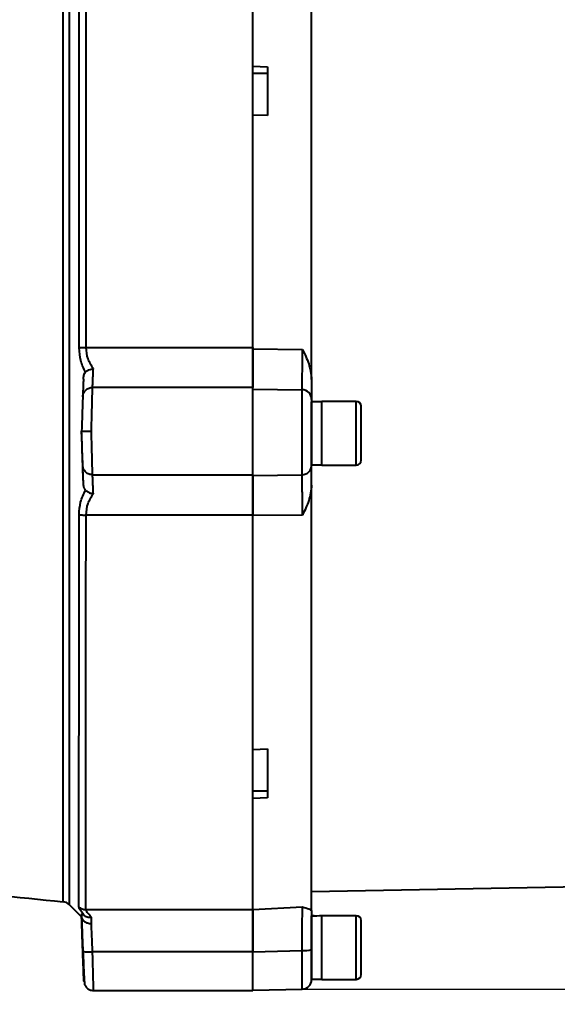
# Model space of a CAD drawing. Header units: millimetres. Extents: x 2687 to 4367, y 1046 to 2234.
# Drawn here: x 4036.5 to 4146.4, y 1858.5 to 2056.8 of the extents above; entities that cross this region are included whole.
import ezdxf

# ---------------------------------------------------------------- set-up
doc = ezdxf.new("R2010")
doc.units = ezdxf.units.MM
doc.layers.add('AM_5', color=3, linetype='Continuous', lineweight=25)
doc.styles.add('SLDTEXTSTYLE1', font='txt.shx', dxfattribs={"width": 0.7, "bigfont": 'gbcbig.shx'})
doc.dimstyles.new('SLDDIMSTYLE12$0', dxfattribs={"dimtxt": 12, "dimasz": 10, "dimexe": 0, "dimexo": 0.0625, "dimgap": 0.875, "dimtad": 1, "dimdec": 1, "dimlfac": 1.8, "dimrnd": 1e-09, "dimzin": 12, "dimdsep": 46, "dimtxsty": 'SLDTEXTSTYLE1', "dimcen": 0.09, "dimdle": 8.16, "dimclrd": 3, "dimclre": 3, "dimadec": 0, "dimazin": 3, "dimtfac": 1, "dimtdec": 1, "dimtofl": 0, "dimtmove": 0, "dimatfit": 3, "dimfxl": 0, "dimfrac": 2, "dimtolj": 1, "dimlwd": 5, "dimlwe": 5, "dimarcsym": 0})

# ---------------------------------------------------------------- blocks, each defined once
blk = doc.blocks.new('*D19')
at = {"layer": 'AM_5', "color": 3, "lineweight": 5, "transparency": 16777216}
blk.add_line((4094.31, 2086.22), (4289.73, 2086.22), dxfattribs=at)
at = {"layer": 'AM_5', "color": 3, "linetype": 'Continuous', "lineweight": 5, "transparency": 16777216}
for p, q in [((4289.73, 2076.22), (4289.73, 1868.79)), ((4094.31, 1858.79), (4289.73, 1858.79))]:
    blk.add_line(p, q, dxfattribs=at)
at = {"layer": 'AM_5', "color": 3, "transparency": 16777216}
for points in [[(4288.06, 2076.22), (4291.39, 2076.22), (4289.73, 2086.22)], [(4288.06, 1868.79), (4291.39, 1868.79), (4289.73, 1858.79)]]:
    blk.add_solid(points, dxfattribs=at)
at = {"layer": 'Defpoints', "color": 0, "transparency": 16777216}
for p in [(4094.24, 2086.22), (4094.24, 1858.79), (4289.73, 1858.79)]:
    blk.add_point(p, dxfattribs=at)
at = {"layer": 'AM_5', "color": 0, "transparency": 16777216, "insert": (4282.85, 1972.51), "char_height": 12, "attachment_point": 5, "rotation": 90, "style": 'SLDTEXTSTYLE1'}
blk.add_mtext('\\A1;230', dxfattribs=at)

msp = doc.modelspace()

# ---------------------------------------------------------------- linework, layer by layer
at = {"color": 7, "linetype": 'Continuous', "lineweight": 25}
for p, q in [((4084.209, 2047.257), (4087.209, 2047.145)), ((4087.209, 2045.722), (4084.209, 2045.722)), ((4087.209, 2037.15), (4084.209, 2037.261)), ((4050.128, 1989.839), (4084.208, 1989.839)), ((4084.208, 1989.535), (4094.313, 1989.416)), ((4084.208, 1981.665), (4051.452, 1981.665)), ((4084.208, 1981.333), (4094.243, 1981.184)), ((4094.243, 1963.831), (4094.243, 1981.184)), ((4098.308, 1978.742), (4096.208, 1978.742)), ((4096.208, 1965.862), (4096.208, 1978.742)), ((4105.308, 1978.802), (4098.308, 1978.802)), ((4098.308, 1965.802), (4098.308, 1978.802)), ((4098.308, 1965.862), (4098.308, 1978.742)), ((4105.308, 1965.802), (4105.308, 1978.802)), ((4049.208, 1972.747), (4049.208, 1972.719)), ((4096.208, 1965.862), (4098.308, 1965.862)), ((4098.308, 1965.802), (4105.308, 1965.802)), ((4051.452, 1963.804), (4084.208, 1963.804)), ((4084.208, 1963.682), (4094.243, 1963.831)), ((4084.208, 1955.592), (4050.114, 1955.592)), ((4094.313, 1955.599), (4084.208, 1955.479)), ((4084.208, 1907.753), (4087.208, 1907.865)), ((4087.208, 1897.87), (4084.208, 1897.758)), ((4084.325, 1899.293), (4087.208, 1899.293)), ((4096.208, 1878.767), (4225.734, 1881.027)), ((4045.46, 1876.651), (4045.46, 1876.651)), ((4046.682, 1876.078), (4049.213, 1873.544)), ((4046.686, 1876.074), (4049.208, 1873.55)), ((4046.686, 1876.074), (4046.687, 1876.073)), ((4049.208, 1874.178), (4049.208, 1873.575)), ((4050.079, 1875.036), (4084.208, 1875.036)), ((4084.208, 1875.088), (4094.312, 1875.604)), ((4105.308, 1873.802), (4098.308, 1873.802)), ((4098.308, 1867.302), (4098.308, 1873.802)), ((4105.308, 1867.302), (4105.308, 1873.802)), ((4049.208, 1873.554), (4049.208, 1873.575)), ((4049.208, 1873.531), (4049.208, 1873.551)), ((4049.208, 1873.55), (4049.208, 1873.55)), ((4049.208, 1873.55), (4049.208, 1873.55)), ((4049.208, 1873.524), (4049.208, 1873.531)), ((4096.208, 1873.627), (4096.208, 1873.742)), ((4096.208, 1860.862), (4096.208, 1873.627)), ((4098.308, 1860.862), (4098.308, 1873.74)), ((4049.452, 1866.584), (4049.519, 1866.544)), ((4084.208, 1866.41), (4051.45, 1866.41)), ((4084.208, 1866.437), (4094.243, 1866.687)), ((4094.243, 1858.792), (4094.243, 1866.687)), ((4098.308, 1860.802), (4098.308, 1867.302)), ((4105.308, 1860.802), (4105.308, 1867.302)), ((4096.208, 1860.862), (4098.308, 1860.862)), ((4098.308, 1860.802), (4105.308, 1860.802)), ((4051.664, 1858.508), (4084.208, 1858.508)), ((4084.208, 1858.617), (4094.243, 1858.792))]:
    msp.add_line(p, q, dxfattribs=at)
at = {"color": 7, "linetype": 'Continuous', "lineweight": 25, "flags": 128}
msp.add_lwpolyline([(4051.208, 1872.206), (4051.208, 1872.386), (4051.208, 1872.56), (4051.208, 1872.73), (4051.208, 1872.895), (4051.208, 1873.055), (4051.208, 1873.209), (4051.208, 1873.359), (4051.208, 1873.503)], dxfattribs=at)
at = {"color": 7, "linetype": 'Continuous', "lineweight": 25}
for centre, radius, start, end in [((4094.213, 1979.189), 1.995, 0.12453, 89.12989), ((4105.308, 1977.802), 1, 359.99969, 89.99969), ((4094.213, 1965.826), 1.995, 270.86948, 359.87485), ((4105.308, 1966.802), 1, 269.99969, 359.99969), ((4107.031, 2530.656), 656.897, 259.692209, 264.621686), ((4045.272, 1874.66), 2, 45.01628, 84.62182), ((4045.272, 1874.659), 2, 44.96902, 84.62197), ((4105.308, 1872.802), 1, 359.99969, 89.99969), ((4094.724, 1872.015), 5.35, 264.84135, 286.10349), ((4094.208, 1860.792), 2, 270.99969, 359.99969), ((4105.308, 1861.802), 1, 269.99969, 359.99969)]:
    msp.add_arc(centre, radius, start, end, dxfattribs=at)
for centre, major_axis, ratio, start_param, end_param in [((4049.331, 1969.004), (-3.458, 99.039), 0.0000745, 4.6429335, 4.7499054), ((4045.871, 1969.126), (-3.337, 95.576), 0.0000745, 3.1448209, 3.1516235), ((4096.208, 1867.302), (11.154, 0), 0.5773503, 1.4765235, 1.5707963), ((4098.308, 1867.302), (11.154, 0), 0.5773503, 1.5707963, 1.760193)]:
    msp.add_ellipse(centre, major_axis=major_axis, ratio=ratio, start_param=start_param, end_param=end_param, dxfattribs=at)
for points in [[(4096.208, 1983.297), (4096.208, 1986.948), (4096.208, 1994.252), (4096.208, 2004.895), (4096.209, 2015.138), (4096.209, 2024.839), (4096.209, 2033.878), (4096.209, 2042.14), (4096.209, 2049.521), (4096.209, 2055.926), (4096.209, 2061.281), (4096.209, 2065.489), (4096.209, 2068.609), (4096.209, 2069.657), (4096.209, 2070.181)], [(4084.208, 1989.839), (4084.208, 1993.134), (4084.208, 1999.722), (4084.208, 2009.274), (4084.209, 2018.458), (4084.209, 2027.161), (4084.209, 2035.297), (4084.209, 2042.782), (4084.209, 2049.537), (4084.209, 2055.492), (4084.209, 2060.59), (4084.209, 2064.755), (4084.209, 2068.035), (4084.209, 2069.379), (4084.209, 2070.052)], [(4087.209, 2047.145), (4087.209, 2045.569), (4087.209, 2042.416), (4087.209, 2038.905), (4087.209, 2037.15)], [(4084.208, 1989.535), (4084.208, 1992.449), (4084.208, 1998.277), (4084.208, 2006.771), (4084.209, 2015), (4084.209, 2022.871), (4084.209, 2030.372), (4084.209, 2034.965), (4084.209, 2037.261)], [(4084.208, 1989.839), (4084.208, 1988.811), (4084.208, 1986.756), (4084.208, 1984.222), (4084.208, 1982.345), (4084.208, 1981.891), (4084.208, 1981.665)], [(4084.208, 1972.507), (4084.208, 1973.578), (4084.208, 1975.718), (4084.208, 1978.58), (4084.208, 1979.78), (4084.208, 1980.38)], [(4096.208, 1979.193), (4096.208, 1979.027), (4096.208, 1978.694), (4096.208, 1977.12), (4096.208, 1974.989), (4096.208, 1972.507), (4096.208, 1970.026), (4096.208, 1967.895), (4096.208, 1966.321), (4096.208, 1965.988), (4096.208, 1965.822)], [(4084.208, 1963.682), (4084.208, 1963.924), (4084.208, 1964.408), (4084.208, 1966.495), (4084.208, 1969.281), (4084.208, 1971.432), (4084.208, 1972.507)], [(4084.208, 1963.804), (4084.208, 1963.573), (4084.208, 1963.111), (4084.208, 1961.222), (4084.208, 1958.679), (4084.208, 1956.621), (4084.208, 1955.592)], [(4096.208, 1874.834), (4096.208, 1875.358), (4096.208, 1876.406), (4096.208, 1879.526), (4096.208, 1883.733), (4096.208, 1889.089), (4096.208, 1895.493), (4096.208, 1902.875), (4096.208, 1911.137), (4096.208, 1920.176), (4096.208, 1929.877), (4096.208, 1940.12), (4096.208, 1950.763), (4096.208, 1958.066), (4096.208, 1961.718)], [(4084.208, 1875.036), (4084.208, 1875.723), (4084.208, 1877.095), (4084.208, 1880.416), (4084.208, 1884.62), (4084.208, 1889.756), (4084.208, 1895.745), (4084.208, 1902.533), (4084.208, 1910.046), (4084.208, 1918.208), (4084.208, 1926.933), (4084.208, 1936.134), (4084.208, 1945.701), (4084.208, 1952.295), (4084.208, 1955.592)], [(4084.208, 1907.753), (4084.208, 1910.05), (4084.208, 1914.643), (4084.208, 1922.144), (4084.208, 1930.015), (4084.208, 1938.243), (4084.208, 1946.738), (4084.208, 1952.566), (4084.208, 1955.479)], [(4087.208, 1907.865), (4087.208, 1906.109), (4087.208, 1902.598), (4087.208, 1899.446), (4087.208, 1897.87)], [(4084.208, 1875.088), (4084.208, 1875.675), (4084.208, 1876.851), (4084.208, 1879.604), (4084.208, 1883.051), (4084.208, 1887.252), (4084.208, 1892.097), (4084.208, 1895.871), (4084.208, 1897.758)], [(4084.208, 1875.036), (4084.208, 1874.754), (4084.208, 1874.19), (4084.208, 1872.173), (4084.208, 1869.535), (4084.208, 1867.452), (4084.208, 1866.41)], [(4084.208, 1858.617), (4084.208, 1858.73), (4084.208, 1858.957), (4084.208, 1860.721), (4084.208, 1863.275), (4084.208, 1865.383), (4084.208, 1866.437)], [(4084.208, 1858.508), (4084.208, 1858.624), (4084.208, 1858.858), (4084.208, 1860.641), (4084.208, 1863.219), (4084.208, 1865.346), (4084.208, 1866.41)], [(4096.208, 1866.875), (4096.208, 1866.06), (4096.208, 1864.43), (4096.208, 1862.438), (4096.208, 1861.059), (4096.208, 1860.881), (4096.208, 1860.792)]]:
    msp.add_open_spline(points, degree=3, dxfattribs=at)
for points, knots in [([(4045.46, 1876.651), (4045.46, 1876.741), (4045.46, 1876.921), (4045.46, 1878.268), (4045.46, 1880.433), (4045.461, 1883.514), (4045.461, 1887.498), (4045.461, 1891.206), (4045.462, 1894.05), (4045.462, 1895.682), (4045.462, 1897.385), (4045.462, 1899.159), (4045.462, 1901.004), (4045.463, 1902.918), (4045.463, 1905.804), (4045.463, 1909.978), (4045.464, 1915.843), (4045.465, 1922.707), (4045.466, 1929.653), (4045.467, 1936.425), (4045.467, 1942.795), (4045.468, 1949.645), (4045.468, 1956.957), (4045.469, 1964.703), (4045.47, 1972.718), (4045.471, 1980.723), (4045.471, 1988.438), (4045.472, 1995.723), (4045.473, 2002.549), (4045.473, 2008.901), (4045.474, 2014.986), (4045.475, 2020.758), (4045.475, 2026.17), (4045.476, 2030.03), (4045.476, 2032.585), (4045.476, 2034.03), (4045.477, 2035.416), (4045.477, 2036.744), (4045.477, 2038.015), (4045.477, 2039.231), (4045.477, 2042.348), (4045.478, 2047.072), (4045.478, 2052.797), (4045.479, 2057.641), (4045.479, 2061.586), (4045.48, 2064.632), (4045.48, 2066.763), (4045.48, 2068.073), (4045.48, 2068.223), (4045.48, 2068.298)], [0, 0, 0, 0, 0.0296529, 0.0597596, 0.0903203, 0.121335, 0.1528036, 0.1847262, 0.1939339, 0.2031788, 0.2124607, 0.2217798, 0.231136, 0.2405293, 0.2499597, 0.2723294, 0.297237, 0.3246821, 0.3546643, 0.3760668, 0.3985975, 0.4222564, 0.4470433, 0.4729582, 0.5000012, 0.5269362, 0.5527631, 0.5774817, 0.6010919, 0.6235936, 0.6449867, 0.6676297, 0.6888821, 0.7087436, 0.7151195, 0.7213375, 0.7273978, 0.7333003, 0.739045, 0.7446319, 0.750061, 0.7827354, 0.8150007, 0.8468569, 0.878304, 0.9093419, 0.9399706, 0.97019, 1, 1, 1, 1]), ([(4046.705, 2068.421), (4046.705, 2068.032), (4046.705, 2067.253), (4046.704, 2064.924), (4046.704, 2061.768), (4046.704, 2057.733), (4046.703, 2052.884), (4046.703, 2047.259), (4046.702, 2040.914), (4046.701, 2033.911), (4046.701, 2026.317), (4046.7, 2018.204), (4046.699, 2009.651), (4046.698, 2000.741), (4046.697, 1991.558), (4046.696, 1982.192), (4046.695, 1972.732), (4046.694, 1963.27), (4046.694, 1953.897), (4046.693, 1944.702), (4046.692, 1935.774), (4046.691, 1927.2), (4046.69, 1919.062), (4046.689, 1911.437), (4046.689, 1904.4), (4046.688, 1898.018), (4046.688, 1892.353), (4046.687, 1887.458), (4046.687, 1883.383), (4046.686, 1880.161), (4046.686, 1877.845), (4046.686, 1876.373), (4046.686, 1876.174), (4046.686, 1876.074)], [0, 0, 0, 0, 0.03199971, 0.06426639, 0.09653306, 0.12879974, 0.16106642, 0.19333309, 0.22559977, 0.25786645, 0.29013312, 0.3223998, 0.35466647, 0.38693315, 0.41919983, 0.4514665, 0.48373318, 0.51599986, 0.54826653, 0.58053321, 0.61279988, 0.64506656, 0.67733324, 0.70959991, 0.74186659, 0.77413327, 0.80639994, 0.83866662, 0.87093329, 0.90319997, 0.93546665, 0.96773332, 1, 1, 1, 1]), ([(4048.714, 1989.737), (4048.715, 1992.473), (4048.717, 1997.849), (4048.72, 2005.562), (4048.723, 2012.794), (4048.726, 2019.515), (4048.729, 2025.717), (4048.732, 2032.275), (4048.735, 2038.934), (4048.738, 2045.403), (4048.741, 2050.842), (4048.743, 2055.342), (4048.745, 2059.001), (4048.746, 2061.926), (4048.747, 2064.218), (4048.748, 2066.136), (4048.749, 2067.638), (4048.749, 2068.75), (4048.748, 2069.256), (4048.748, 2069.474)], [0, 0, 0, 0, 0.069544, 0.1366662, 0.2013664, 0.2636441, 0.3234991, 0.380931, 0.462516, 0.5386511, 0.6093347, 0.6745656, 0.7343428, 0.7886652, 0.8375319, 0.880942, 0.9303299, 0.9700165, 1, 1, 1, 1]), ([(4050.128, 1989.839), (4050.13, 1992.796), (4050.132, 1998.644), (4050.136, 2007.07), (4050.139, 2015.049), (4050.142, 2023.328), (4050.146, 2031.691), (4050.149, 2039.864), (4050.152, 2047.029), (4050.155, 2053.189), (4050.157, 2058.362), (4050.159, 2062.592), (4050.161, 2065.91), (4050.162, 2068.443), (4050.162, 2069.523), (4050.163, 2070.052)], [0, 0, 0, 0, 0.07474512, 0.1478589, 0.21934128, 0.28919219, 0.37976848, 0.46744598, 0.55222439, 0.63410347, 0.71308294, 0.78916257, 0.86234211, 0.93262132, 1, 1, 1, 1]), ([(4084.209, 2047.257), (4084.209, 2049.202), (4084.209, 2051.244), (4084.209, 2052.945), (4084.209, 2053.026)], [0, 0, 0, 0, 0.9524087, 1, 1, 1, 1]), ([(4084.209, 2037.261), (4084.209, 2038.494), (4084.209, 2041.479), (4084.209, 2044.152), (4084.209, 2045.722)], [0, 0, 0, 0, 0.4130428, 1, 1, 1, 1]), ([(4048.714, 1989.737), (4048.81, 1989.753), (4049.006, 1989.783), (4049.358, 1989.815), (4049.737, 1989.836), (4049.999, 1989.838), (4050.128, 1989.839)], [0, 0, 0, 0, 0.2475722, 0.5, 0.7524278, 1, 1, 1, 1]), ([(4050.019, 1984.776), (4049.64, 1985.535), (4048.903, 1987.01), (4048.776, 1988.846), (4048.714, 1989.737)], [0, 0, 0, 0, 0.5146876, 1, 1, 1, 1]), ([(4051.614, 1985.52), (4051.197, 1986.142), (4050.371, 1987.375), (4050.209, 1989.023), (4050.128, 1989.839)], [0, 0, 0, 0, 0.5050283, 1, 1, 1, 1]), ([(4084.208, 1981.333), (4084.208, 1981.559), (4084.208, 1982.012), (4084.208, 1983.89), (4084.208, 1986.435), (4084.208, 1988.501), (4084.208, 1989.535)], [0, 0, 0, 0, 0.2500652, 0.4994456, 0.7493864, 1, 1, 1, 1]), ([(4094.243, 1981.184), (4094.249, 1981.28), (4094.26, 1981.465), (4094.272, 1982.067), (4094.283, 1982.682), (4094.29, 1983.224), (4094.302, 1984.319), (4094.311, 1986.278), (4094.312, 1988.385), (4094.313, 1989.416)], [0, 0, 0, 0, 0.1490589, 0.284486, 0.365253, 0.4374072, 0.5004523, 0.7554674, 1, 1, 1, 1]), ([(4094.313, 1989.416), (4094.8, 1988.445), (4095.77, 1986.511), (4096.063, 1984.365), (4096.208, 1983.297)], [0, 0, 0, 0, 0.5024427, 1, 1, 1, 1]), ([(4050.019, 1984.776), (4050.117, 1984.859), (4050.319, 1985.032), (4050.71, 1985.246), (4051.15, 1985.421), (4051.459, 1985.487), (4051.614, 1985.52)], [0, 0, 0, 0, 0.2386671, 0.4926942, 0.7442037, 1, 1, 1, 1]), ([(4051.452, 1981.665), (4051.457, 1981.775), (4051.467, 1981.999), (4051.501, 1982.801), (4051.548, 1983.943), (4051.592, 1984.988), (4051.614, 1985.52)], [0, 0, 0, 0, 0.2356127, 0.4808109, 0.7356041, 1, 1, 1, 1]), ([(4049.578, 1983.316), (4049.563, 1982.864), (4049.531, 1981.958), (4049.494, 1980.912), (4049.466, 1980.107), (4049.458, 1979.869), (4049.453, 1979.75)], [0, 0, 0, 0, 0.2423696, 0.4853152, 0.7431963, 1, 1, 1, 1]), ([(4049.578, 1983.316), (4049.599, 1983.586), (4049.63, 1983.99), (4049.794, 1984.467), (4049.925, 1984.681), (4050.004, 1984.761), (4050.019, 1984.776)], [0, 0, 0, 0, 0.5019977, 0.7519527, 0.9535485, 1, 1, 1, 1]), ([(4096.208, 1983.297), (4096.208, 1982.744), (4096.208, 1981.643), (4096.208, 1980.423), (4096.208, 1979.537), (4096.208, 1979.308), (4096.208, 1979.193)], [0, 0, 0, 0, 0.250755, 0.4999887, 0.7492331, 1, 1, 1, 1]), ([(4049.453, 1979.75), (4049.489, 1979.993), (4049.562, 1980.5), (4050.03, 1981.144), (4050.694, 1981.584), (4051.206, 1981.639), (4051.452, 1981.665)], [0, 0, 0, 0, 0.2409388, 0.5005407, 0.7598409, 1, 1, 1, 1]), ([(4051.21, 1972.751), (4051.23, 1973.497), (4051.264, 1974.752), (4051.32, 1976.804), (4051.378, 1978.954), (4051.432, 1980.945), (4051.446, 1981.43), (4051.452, 1981.665)], [0, 0, 0, 0, 0.1721657, 0.2895759, 0.5005369, 0.7581236, 1, 1, 1, 1]), ([(4084.208, 1968.257), (4084.208, 1968.683), (4084.208, 1970.01), (4084.208, 1972.771), (4084.208, 1976.003), (4084.208, 1978.821), (4084.208, 1980.927), (4084.208, 1981.419), (4084.208, 1981.665)], [0, 0, 0, 0, 0.0861586, 0.2689269, 0.4516951, 0.6344634, 0.8172317, 1, 1, 1, 1]), ([(4049.453, 1979.75), (4049.447, 1979.556), (4049.433, 1979.17), (4049.375, 1977.51), (4049.297, 1975.299), (4049.238, 1973.598), (4049.208, 1972.747)], [0, 0, 0, 0, 0.2501088, 0.5000493, 0.7500207, 1, 1, 1, 1]), ([(4106.308, 1966.802), (4106.308, 1966.875), (4106.308, 1966.988), (4106.308, 1967.674), (4106.308, 1968.384), (4106.308, 1969.265), (4106.308, 1970.546), (4106.308, 1972.302), (4106.308, 1974.058), (4106.308, 1975.339), (4106.308, 1976.22), (4106.308, 1976.93), (4106.308, 1977.615), (4106.308, 1977.728), (4106.308, 1977.802)], [0, 0, 0, 0, 0.1197284, 0.1841803, 0.25, 0.3158197, 0.3802716, 0.5, 0.6197284, 0.6841803, 0.75, 0.8158197, 0.8802716, 1, 1, 1, 1]), ([(4049.208, 1972.747), (4049.228, 1972.748), (4049.261, 1972.749), (4049.479, 1972.75), (4049.747, 1972.75), (4050.092, 1972.75), (4050.573, 1972.75), (4050.959, 1972.751), (4051.21, 1972.751)], [0, 0, 0, 0, 0.2060336, 0.3367467, 0.4847907, 0.6326865, 0.7619928, 1, 1, 1, 1]), ([(4049.453, 1965.718), (4049.446, 1965.917), (4049.433, 1966.314), (4049.374, 1967.987), (4049.297, 1970.202), (4049.238, 1971.899), (4049.208, 1972.747)], [0, 0, 0, 0, 0.2517027, 0.5016332, 0.7507978, 1, 1, 1, 1]), ([(4051.452, 1963.804), (4051.445, 1964.044), (4051.432, 1964.541), (4051.378, 1966.551), (4051.32, 1968.709), (4051.263, 1970.757), (4051.23, 1972.008), (4051.21, 1972.751)], [0, 0, 0, 0, 0.2427621, 0.5013465, 0.7114494, 0.8284362, 1, 1, 1, 1]), ([(4051.452, 1963.804), (4051.206, 1963.83), (4050.694, 1963.884), (4050.03, 1964.324), (4049.562, 1964.968), (4049.489, 1965.474), (4049.453, 1965.718)], [0, 0, 0, 0, 0.2401596, 0.4994595, 0.7590609, 1, 1, 1, 1]), ([(4049.578, 1962.131), (4049.562, 1962.593), (4049.53, 1963.518), (4049.493, 1964.567), (4049.466, 1965.36), (4049.457, 1965.599), (4049.453, 1965.718)], [0, 0, 0, 0, 0.2474466, 0.4951672, 0.7474842, 1, 1, 1, 1]), ([(4096.208, 1961.718), (4096.208, 1962.27), (4096.208, 1963.372), (4096.208, 1964.592), (4096.208, 1965.478), (4096.208, 1965.707), (4096.208, 1965.822)], [0, 0, 0, 0, 0.250755, 0.4999887, 0.7492331, 1, 1, 1, 1]), ([(4051.614, 1959.932), (4051.591, 1960.465), (4051.548, 1961.51), (4051.501, 1962.655), (4051.466, 1963.463), (4051.457, 1963.692), (4051.452, 1963.804)], [0, 0, 0, 0, 0.26432, 0.5190878, 0.7643113, 1, 1, 1, 1]), ([(4084.208, 1955.479), (4084.208, 1956.512), (4084.208, 1958.573), (4084.208, 1961.118), (4084.208, 1962.999), (4084.208, 1963.454), (4084.208, 1963.682)], [0, 0, 0, 0, 0.2500466, 0.4994486, 0.7493959, 1, 1, 1, 1]), ([(4094.313, 1955.599), (4094.312, 1956.633), (4094.311, 1958.025), (4094.306, 1959.56), (4094.302, 1960.44), (4094.296, 1961.279), (4094.286, 1962.105), (4094.274, 1962.887), (4094.26, 1963.549), (4094.249, 1963.734), (4094.243, 1963.831)], [0, 0, 0, 0, 0.2442896, 0.329036, 0.4144898, 0.500125, 0.5979924, 0.7157703, 0.8510724, 1, 1, 1, 1]), ([(4050.017, 1960.678), (4049.954, 1960.754), (4049.805, 1960.934), (4049.634, 1961.443), (4049.6, 1961.864), (4049.578, 1962.131)], [0, 0, 0, 0, 0.2096697, 0.4969081, 1, 1, 1, 1]), ([(4096.208, 1961.718), (4096.063, 1960.65), (4095.77, 1958.503), (4094.8, 1956.57), (4094.313, 1955.599)], [0, 0, 0, 0, 0.4975573, 1, 1, 1, 1]), ([(4048.699, 1955.693), (4048.758, 1956.562), (4048.885, 1958.407), (4049.625, 1959.892), (4050.017, 1960.678)], [0, 0, 0, 0, 0.4710631, 1, 1, 1, 1]), ([(4050.017, 1960.678), (4050.105, 1960.601), (4050.289, 1960.443), (4050.627, 1960.25), (4051.067, 1960.055), (4051.403, 1959.98), (4051.614, 1959.932)], [0, 0, 0, 0, 0.2180112, 0.4512605, 0.6551007, 1, 1, 1, 1]), ([(4050.114, 1955.592), (4050.196, 1956.412), (4050.361, 1958.069), (4051.193, 1959.307), (4051.614, 1959.932)], [0, 0, 0, 0, 0.4949431, 1, 1, 1, 1]), ([(4048.664, 1875.614), (4048.665, 1876.155), (4048.665, 1877.26), (4048.666, 1879.833), (4048.668, 1883.191), (4048.67, 1887.455), (4048.672, 1892.654), (4048.674, 1898.828), (4048.678, 1905.992), (4048.681, 1914.145), (4048.685, 1922.472), (4048.688, 1930.7), (4048.691, 1938.621), (4048.695, 1946.974), (4048.698, 1952.766), (4048.699, 1955.693)], [0, 0, 0, 0, 0.0678553, 0.1385233, 0.2120041, 0.2882979, 0.3674046, 0.4493245, 0.5340576, 0.6216041, 0.7119641, 0.781597, 0.8528139, 0.9256148, 1, 1, 1, 1]), ([(4048.699, 1955.693), (4048.797, 1955.678), (4048.993, 1955.648), (4049.347, 1955.617), (4049.725, 1955.596), (4049.985, 1955.594), (4050.114, 1955.592)], [0, 0, 0, 0, 0.2497399, 0.5029105, 0.7545831, 1, 1, 1, 1]), ([(4050.079, 1875.036), (4050.08, 1875.576), (4050.08, 1876.679), (4050.081, 1879.246), (4050.083, 1882.598), (4050.085, 1886.861), (4050.087, 1892.067), (4050.09, 1898.259), (4050.093, 1905.456), (4050.096, 1913.657), (4050.1, 1922.045), (4050.103, 1930.343), (4050.106, 1938.339), (4050.11, 1946.778), (4050.112, 1952.633), (4050.114, 1955.592)], [0, 0, 0, 0, 0.06735202, 0.13760942, 0.210772, 0.28683951, 0.36581171, 0.44768837, 0.53246921, 0.62015397, 0.71074238, 0.78060555, 0.85210293, 0.92523443, 1, 1, 1, 1]), ([(4084.208, 1899.293), (4084.208, 1900.862), (4084.208, 1903.536), (4084.208, 1906.52), (4084.208, 1907.753)], [0, 0, 0, 0, 0.5869572, 1, 1, 1, 1]), ([(4049.659, 1873.932), (4049.364, 1874.324), (4048.8, 1875.075), (4048.708, 1875.44), (4048.664, 1875.614)], [0, 0, 0, 0, 0.5227417, 1, 1, 1, 1]), ([(4048.664, 1875.614), (4048.761, 1875.529), (4048.957, 1875.356), (4049.309, 1875.176), (4049.688, 1875.058), (4049.95, 1875.044), (4050.079, 1875.036)], [0, 0, 0, 0, 0.24757148, 0.49999997, 0.75242847, 1, 1, 1, 1]), ([(4049.208, 1874.178), (4049.221, 1874.203), (4049.24, 1874.239), (4049.403, 1874.143), (4049.53, 1874.046), (4049.626, 1873.961), (4049.659, 1873.932)], [0, 0, 0, 0, 0.5401867, 0.7445987, 0.9130344, 1, 1, 1, 1]), ([(4049.659, 1873.932), (4049.757, 1873.856), (4049.957, 1873.7), (4050.32, 1873.561), (4050.74, 1873.476), (4051.037, 1873.493), (4051.208, 1873.503)], [0, 0, 0, 0, 0.2404123, 0.494136, 0.7097519, 1, 1, 1, 1]), ([(4051.208, 1873.503), (4050.888, 1873.847), (4050.254, 1874.528), (4050.137, 1874.868), (4050.079, 1875.036)], [0, 0, 0, 0, 0.5038209, 1, 1, 1, 1]), ([(4084.208, 1866.437), (4084.208, 1867.482), (4084.208, 1869.571), (4084.208, 1872.219), (4084.208, 1874.241), (4084.208, 1874.805), (4084.208, 1875.088)], [0, 0, 0, 0, 0.2500652, 0.4994456, 0.7493864, 1, 1, 1, 1]), ([(4094.243, 1866.687), (4094.248, 1867.328), (4094.26, 1868.551), (4094.272, 1870.03), (4094.282, 1871.119), (4094.29, 1871.885), (4094.301, 1873.173), (4094.31, 1874.753), (4094.312, 1875.324), (4094.312, 1875.604)], [0, 0, 0, 0, 0.1490589, 0.284486, 0.365253, 0.4374072, 0.5004523, 0.7554674, 1, 1, 1, 1]), ([(4094.312, 1875.604), (4094.8, 1875.467), (4095.77, 1875.195), (4096.062, 1874.954), (4096.208, 1874.834)], [0, 0, 0, 0, 0.5024427, 1, 1, 1, 1]), ([(4096.208, 1874.834), (4096.208, 1874.3), (4096.208, 1873.235), (4096.208, 1871.278), (4096.208, 1869.15), (4096.208, 1867.635), (4096.208, 1866.875)], [0, 0, 0, 0, 0.250755, 0.4999887, 0.7492331, 1, 1, 1, 1]), ([(4049.208, 1873.575), (4049.208, 1873.574), (4049.208, 1873.573), (4049.208, 1873.566), (4049.208, 1873.56), (4049.208, 1873.557)], [0, 0, 0, 0, 0.54335301, 0.77773033, 1, 1, 1, 1]), ([(4049.208, 1873.557), (4049.241, 1873.386), (4049.307, 1873.038), (4049.749, 1872.588), (4050.293, 1872.331), (4050.802, 1872.219), (4051.072, 1872.211), (4051.208, 1872.206)], [0, 0, 0, 0, 0.2379715, 0.4837417, 0.7373053, 0.8676645, 1, 1, 1, 1]), ([(4049.208, 1873.557), (4049.218, 1873.28), (4049.237, 1872.727), (4049.269, 1871.807), (4049.313, 1870.557), (4049.373, 1868.834), (4049.424, 1867.363), (4049.452, 1866.584)], [0, 0, 0, 0, 0.144554, 0.2884649, 0.4330404, 0.6996445, 1, 1, 1, 1]), ([(4049.452, 1866.555), (4049.433, 1867.073), (4049.398, 1868.081), (4049.349, 1869.493), (4049.282, 1871.415), (4049.239, 1872.648), (4049.208, 1873.524)], [0, 0, 0, 0, 0.1994959, 0.3879677, 0.5656023, 1, 1, 1, 1]), ([(4051.45, 1866.41), (4051.424, 1867.04), (4051.374, 1868.237), (4051.29, 1870.268), (4051.239, 1871.46), (4051.208, 1872.206)], [0, 0, 0, 0, 0.2929993, 0.5575399, 1, 1, 1, 1]), ([(4106.308, 1867.302), (4106.308, 1867.994), (4106.308, 1869.058), (4106.308, 1870.339), (4106.308, 1871.22), (4106.308, 1871.93), (4106.308, 1872.615), (4106.308, 1872.728), (4106.308, 1872.802)], [0, 0, 0, 0, 0.2394568, 0.3683607, 0.5, 0.6316393, 0.7605432, 1, 1, 1, 1]), ([(4049.452, 1866.584), (4049.477, 1865.843), (4049.514, 1864.789), (4049.544, 1863.926), (4049.553, 1863.67)], [0, 0, 0, 0, 0.7030079, 1, 1, 1, 1]), ([(4049.664, 1860.473), (4049.665, 1860.461), (4049.669, 1860.326), (4049.65, 1860.887), (4049.602, 1862.24), (4049.532, 1864.25), (4049.48, 1865.741), (4049.452, 1866.555)], [0, 0, 0, 0, 0.0250103, 0.2767599, 0.5516114, 0.7552959, 1, 1, 1, 1]), ([(4049.485, 1866.542), (4049.523, 1865.627), (4049.566, 1864.561), (4049.604, 1863.738), (4049.609, 1863.622)], [0, 0, 0, 0, 0.8585954, 1, 1, 1, 1]), ([(4049.519, 1866.544), (4049.536, 1866.529), (4049.57, 1866.498), (4049.774, 1866.461), (4050.029, 1866.431), (4050.35, 1866.411), (4050.814, 1866.397), (4051.199, 1866.405), (4051.45, 1866.41)], [0, 0, 0, 0, 0.1418227, 0.2872629, 0.4357711, 0.5842791, 0.7297183, 1, 1, 1, 1]), ([(4051.664, 1858.508), (4051.661, 1858.618), (4051.655, 1858.844), (4051.61, 1860.536), (4051.553, 1862.594), (4051.5, 1864.58), (4051.467, 1865.779), (4051.45, 1866.41)], [0, 0, 0, 0, 0.2425723, 0.4965909, 0.7186726, 0.852027, 1, 1, 1, 1]), ([(4106.308, 1861.802), (4106.308, 1861.875), (4106.308, 1861.988), (4106.308, 1862.674), (4106.308, 1863.384), (4106.308, 1864.265), (4106.308, 1865.546), (4106.308, 1866.61), (4106.308, 1867.302)], [0, 0, 0, 0, 0.2394568, 0.3683607, 0.5, 0.6316393, 0.7605432, 1, 1, 1, 1]), ([(4049.553, 1863.67), (4049.563, 1863.401), (4049.599, 1862.357), (4049.634, 1861.36), (4049.661, 1860.586), (4049.663, 1860.515), (4049.664, 1860.473)], [0, 0, 0, 0, 0.1366127, 0.5304205, 0.7239453, 1, 1, 1, 1]), ([(4049.609, 1863.622), (4049.638, 1862.982), (4049.701, 1861.569), (4049.778, 1860.117), (4049.809, 1859.856), (4049.824, 1859.724)], [0, 0, 0, 0, 0.291344, 0.6435661, 1, 1, 1, 1]), ([(4049.827, 1859.719), (4049.925, 1859.537), (4050.122, 1859.172), (4050.608, 1858.777), (4051.164, 1858.534), (4051.555, 1858.517), (4051.742, 1858.509)], [0, 0, 0, 0, 0.255492, 0.515109, 0.7666501, 1, 1, 1, 1])]:
    msp.add_open_spline(points, degree=3, knots=knots, dxfattribs=at)

# ---------------------------------------------------------------- dimensions: what is measured, and where the dimension line sits
at = {"layer": 'AM_5'}
dim = msp.add_linear_dim(base=(4289.725, 1858.792), p1=(4094.244, 2086.223), p2=(4094.243, 1858.792), angle=90, text='230', dimstyle='SLDDIMSTYLE12$0', override={"dimlfac": 1, "dimpost": ''}, dxfattribs=at)
dim.commit()
dim.dimension.update_dxf_attribs({"geometry": '*D19', "text_midpoint": (4282.85, 1972.507)})

doc.saveas('drawing.dxf')
